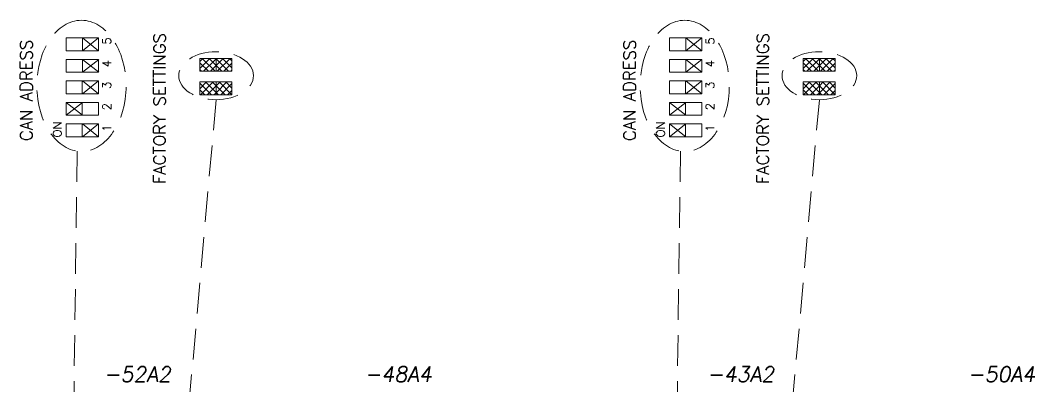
# Model space of a CAD drawing. Extents: x -2993 to 3661, y -4147 to -1441.
# Drawn here: x 17.6 to 185.8, y -3487.3 to -3426.6 of the extents above; entities that cross this region are included whole.
import ezdxf
from ezdxf.enums import TextEntityAlignment as Align

# ---------------------------------------------------------------- set-up
doc = ezdxf.new("R2010")
doc.units = 0
doc.header["$LTSCALE"] = 0.1
doc.header["$MEASUREMENT"] = 0
doc.linetypes.add('DASHED', pattern=[19.05, 12.7, -6.35])
doc.layers.get('0').update_dxf_attribs({"linetype": 'CONTINUOUS'})
doc.styles.get("Standard").update_dxf_attribs({"font": 'simplex.shx'})

msp = doc.modelspace()

# ---------------------------------------------------------------- linework, layer by layer
at = {"linetype": 'Continuous', "lineweight": 13}
for p, q in [((25.24, -3429.52), (25.24, -3431.66)), ((30.58, -3429.52), (25.24, -3429.52)), ((27.94, -3431.66), (27.94, -3429.52)), ((30.58, -3431.66), (30.58, -3429.52)), ((125.24, -3429.52), (125.24, -3431.66)), ((130.58, -3429.52), (125.24, -3429.52)), ((127.94, -3431.66), (127.94, -3429.52)), ((130.58, -3431.66), (130.58, -3429.52)), ((25.24, -3431.66), (30.58, -3431.66)), ((125.24, -3431.66), (130.58, -3431.66)), ((30.58, -3433.08), (25.24, -3433.08)), ((25.24, -3433.08), (25.24, -3435.21)), ((27.94, -3435.21), (27.94, -3433.08)), ((30.58, -3435.21), (30.58, -3433.08)), ((52.7, -3432.91), (47.37, -3432.91)), ((47.37, -3432.91), (47.37, -3435.04)), ((50.07, -3435.04), (50.07, -3432.91)), ((52.7, -3435.04), (52.7, -3432.91)), ((130.58, -3433.08), (125.24, -3433.08)), ((125.24, -3433.08), (125.24, -3435.21)), ((127.94, -3435.21), (127.94, -3433.08)), ((130.58, -3435.21), (130.58, -3433.08)), ((152.7, -3432.91), (147.37, -3432.91)), ((147.37, -3432.91), (147.37, -3435.04)), ((150.07, -3435.04), (150.07, -3432.91)), ((152.7, -3435.04), (152.7, -3432.91)), ((25.24, -3435.21), (30.58, -3435.21)), ((47.37, -3435.04), (52.7, -3435.04)), ((125.24, -3435.21), (130.58, -3435.21)), ((147.37, -3435.04), (152.7, -3435.04)), ((25.24, -3438.77), (25.24, -3436.63)), ((25.24, -3436.63), (30.58, -3436.63)), ((27.87, -3438.77), (27.87, -3436.63)), ((30.58, -3436.63), (30.58, -3438.77)), ((52.7, -3436.82), (47.37, -3436.82)), ((47.37, -3436.82), (47.37, -3438.95)), ((50.07, -3438.95), (50.07, -3436.82)), ((52.7, -3438.95), (52.7, -3436.82)), ((125.24, -3438.77), (125.24, -3436.63)), ((125.24, -3436.63), (130.58, -3436.63)), ((127.87, -3438.77), (127.87, -3436.63)), ((130.58, -3436.63), (130.58, -3438.77)), ((152.7, -3436.82), (147.37, -3436.82)), ((147.37, -3436.82), (147.37, -3438.95)), ((150.07, -3438.95), (150.07, -3436.82)), ((152.7, -3438.95), (152.7, -3436.82)), ((30.58, -3438.77), (25.24, -3438.77)), ((25.24, -3440.19), (30.58, -3440.19)), ((25.24, -3442.32), (25.24, -3440.19)), ((27.87, -3442.32), (27.87, -3440.19)), ((30.58, -3440.19), (30.58, -3442.32)), ((47.37, -3438.95), (52.7, -3438.95)), ((130.58, -3438.77), (125.24, -3438.77)), ((125.24, -3440.19), (130.58, -3440.19)), ((125.24, -3442.32), (125.24, -3440.19)), ((127.87, -3442.32), (127.87, -3440.19)), ((130.58, -3440.19), (130.58, -3442.32)), ((147.37, -3438.95), (152.7, -3438.95)), ((30.58, -3442.32), (25.24, -3442.32)), ((130.58, -3442.32), (125.24, -3442.32)), ((25.24, -3443.75), (30.58, -3443.75)), ((25.24, -3445.88), (25.24, -3443.75)), ((27.87, -3445.88), (27.87, -3443.75)), ((30.58, -3443.75), (30.58, -3445.88)), ((125.24, -3443.75), (130.58, -3443.75)), ((125.24, -3445.88), (125.24, -3443.75)), ((127.87, -3445.88), (127.87, -3443.75)), ((130.58, -3443.75), (130.58, -3445.88)), ((30.58, -3445.88), (25.24, -3445.88)), ((130.58, -3445.88), (125.24, -3445.88))]:
    msp.add_line(p, q, dxfattribs=at)
at = {"color": 7, "lineweight": 13}
for p, q in [((30.58, -3429.52), (27.91, -3431.66)), ((27.91, -3429.52), (30.58, -3431.66)), ((130.61, -3429.52), (127.94, -3431.66)), ((127.94, -3429.52), (130.61, -3431.66)), ((30.61, -3433.08), (27.94, -3435.21)), ((27.94, -3433.08), (30.61, -3435.21)), ((130.61, -3433.08), (127.94, -3435.21)), ((127.94, -3433.08), (130.61, -3435.21)), ((30.58, -3436.63), (27.91, -3438.77)), ((27.91, -3436.63), (30.58, -3438.77)), ((130.58, -3436.63), (127.91, -3438.77)), ((127.91, -3436.63), (130.58, -3438.77)), ((27.91, -3440.19), (25.24, -3442.32)), ((25.24, -3440.19), (27.91, -3442.32)), ((127.91, -3440.19), (125.24, -3442.32)), ((125.24, -3440.19), (127.91, -3442.32)), ((30.58, -3443.75), (27.91, -3445.88)), ((27.91, -3443.75), (30.58, -3445.88)), ((127.91, -3443.75), (125.24, -3445.88)), ((125.24, -3443.75), (127.91, -3445.88))]:
    msp.add_line(p, q, dxfattribs=at)
at = {"lineweight": 13}
for p, q in [((49.02, -3432.91), (47.37, -3434.56)), ((47.89, -3432.91), (47.37, -3433.44)), ((47.37, -3433.62), (48.79, -3435.04)), ((47.78, -3432.91), (49.91, -3435.04)), ((50.07, -3432.98), (48, -3435.04)), ((48.9, -3432.91), (50.07, -3434.08)), ((50.02, -3432.91), (50.07, -3432.96)), ((51.26, -3432.91), (50.07, -3434.1)), ((50.14, -3432.91), (50.07, -3432.98)), ((50.07, -3432.96), (52.15, -3435.04)), ((52.38, -3432.91), (50.25, -3435.04)), ((51.14, -3432.91), (52.7, -3434.47)), ((52.27, -3432.91), (52.7, -3433.34)), ((149.02, -3432.91), (147.37, -3434.56)), ((147.89, -3432.91), (147.37, -3433.44)), ((147.37, -3433.62), (148.79, -3435.04)), ((147.78, -3432.91), (149.91, -3435.04)), ((150.07, -3432.98), (148, -3435.04)), ((148.9, -3432.91), (150.07, -3434.08)), ((150.02, -3432.91), (150.07, -3432.96)), ((151.26, -3432.91), (150.07, -3434.1)), ((150.14, -3432.91), (150.07, -3432.98)), ((150.07, -3432.96), (152.15, -3435.04)), ((152.38, -3432.91), (150.25, -3435.04)), ((151.14, -3432.91), (152.7, -3434.47)), ((152.27, -3432.91), (152.7, -3433.34)), ((47.37, -3434.74), (47.66, -3435.04)), ((50.07, -3434.1), (49.13, -3435.04)), ((50.07, -3434.08), (51.03, -3435.04)), ((52.7, -3433.72), (51.37, -3435.04)), ((52.7, -3434.84), (52.49, -3435.04)), ((147.37, -3434.74), (147.66, -3435.04)), ((150.07, -3434.1), (149.13, -3435.04)), ((150.07, -3434.08), (151.03, -3435.04)), ((152.7, -3433.72), (151.37, -3435.04)), ((152.7, -3434.84), (152.49, -3435.04)), ((48.47, -3436.82), (47.37, -3437.93)), ((47.37, -3436.99), (49.33, -3438.95)), ((49.59, -3436.82), (47.46, -3438.95)), ((48.32, -3436.82), (50.07, -3438.57)), ((49.44, -3436.82), (50.07, -3437.45)), ((51.84, -3436.82), (50.07, -3438.59)), ((50.72, -3436.82), (50.07, -3437.47)), ((50.56, -3436.82), (52.7, -3438.95)), ((51.69, -3436.82), (52.7, -3437.83)), ((148.47, -3436.82), (147.37, -3437.93)), ((147.37, -3436.99), (149.33, -3438.95)), ((149.59, -3436.82), (147.46, -3438.95)), ((148.32, -3436.82), (150.07, -3438.57)), ((149.44, -3436.82), (150.07, -3437.45)), ((151.84, -3436.82), (150.07, -3438.59)), ((150.72, -3436.82), (150.07, -3437.47)), ((150.56, -3436.82), (152.7, -3438.95)), ((151.69, -3436.82), (152.7, -3437.83)), ((47.37, -3438.11), (48.21, -3438.95)), ((50.07, -3437.47), (48.58, -3438.95)), ((50.07, -3438.59), (49.71, -3438.95)), ((50.07, -3437.45), (51.58, -3438.95)), ((50.07, -3438.57), (50.45, -3438.95)), ((52.7, -3437.08), (50.83, -3438.95)), ((52.7, -3438.21), (51.95, -3438.95)), ((147.37, -3438.11), (148.21, -3438.95)), ((150.07, -3437.47), (148.58, -3438.95)), ((150.07, -3438.59), (149.71, -3438.95)), ((150.07, -3437.45), (151.58, -3438.95)), ((150.07, -3438.57), (150.45, -3438.95)), ((152.7, -3437.08), (150.83, -3438.95)), ((152.7, -3438.21), (151.95, -3438.95))]:
    msp.add_line(p, q, dxfattribs=at)
at = {"linetype": 'DASHED', "lineweight": 13, "ltscale": 4}
for p, q in [((50.07, -3439.76), (43.55, -3513.04)), ((150.07, -3439.76), (143.55, -3513.04)), ((27.04, -3448.27), (26.04, -3523.9)), ((127.04, -3448.27), (126.04, -3523.9))]:
    msp.add_line(p, q, dxfattribs=at)
at = {"linetype": 'DASHED', "lineweight": 13, "ltscale": 4, "extrusion": (0, 0, -1)}
for centre, major_axis, ratio in [((27.75, -3437.46), (0, 10.86), 0.680984), ((127.75, -3437.46), (0, 10.86), 0.680984), ((50.07, -3435.78), (6.19, 0.01), 0.643323), ((150.07, -3435.78), (6.19, 0.01), 0.643323)]:
    msp.add_ellipse(centre, major_axis=major_axis, ratio=ratio, dxfattribs=at)

# ---------------------------------------------------------------- texts
at = {"lineweight": 13}
for s, p in [('CAN ADRESS', (19.61, -3446.6)), ('FACTORY SETTINGS', (41.69, -3453.72)), ('CAN ADRESS', (119.61, -3446.6)), ('FACTORY SETTINGS', (141.69, -3453.72))]:
    msp.add_text(s, height=2, rotation=90, dxfattribs=at).set_placement(p)
at = {"linetype": 'Continuous', "lineweight": 13}
for s, p in [('5', (32.65, -3430.65)), ('5', (132.65, -3430.65)), ('4', (32.65, -3434.4)), ('4', (132.65, -3434.4)), ('3', (32.65, -3437.96)), ('3', (132.65, -3437.96)), ('2', (32.65, -3441.51)), ('2', (132.65, -3441.51)), ('ON', (24.44, -3446.01)), ('ON', (124.44, -3446.01)), ('1', (32.65, -3445.07)), ('1', (132.65, -3445.07))]:
    msp.add_text(s, height=1.4, rotation=90, dxfattribs=at).set_placement(p)
at = {"lineweight": 13, "oblique": 10}
for s, p in [('-52A2', (37.02, -3486.48)), ('-48A4', (80.26, -3486.48)), ('-43A2', (137.02, -3486.48)), ('-50A4', (180.26, -3486.48))]:
    msp.add_text(s, height=2.5, dxfattribs=at).set_placement(p, align=Align.CENTER)

doc.saveas('drawing.dxf')
